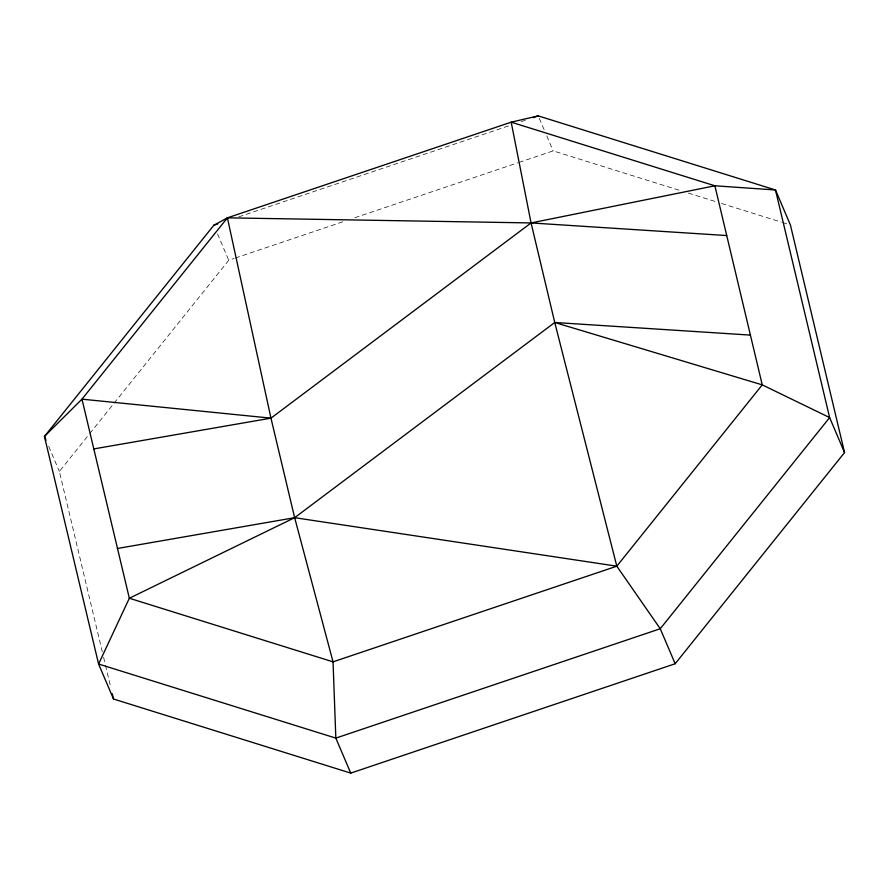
<?xml version="1.0" encoding="UTF-8"?>
<svg xmlns="http://www.w3.org/2000/svg" width="889" height="889" viewBox="0 0 889 889"><rect width="100%" height="100%" fill="white"/><g stroke="black" fill="none" stroke-linecap="round" stroke-linejoin="round"><path stroke-width="0.67" stroke-dasharray="4.45 3.33" d="M102.302 651.881L59.374 471.426L88.911 434.61M89.778 433.521L113.225 404.284M114.092 403.195L228.751 260.255L234.007 258.477M238.785 216.849L510.664 125.193M521.165 121.649L526.421 119.882M235.318 258.043L344.332 221.283M354.844 217.749L517.709 162.843M519.02 162.398L553.169 150.886L681.73 191.035M688.353 193.102L716.19 201.792M721.49 203.448L781.131 222.072M782.453 222.494L787.754 224.15M539.312 118.393L544.635 130.883M546.768 135.884L553.169 150.886M217.561 234.007L228.751 260.255M48.717 446.434L59.374 471.426M103.591 657.271L105.191 664.005M105.513 665.35L110.636 686.897"/><path stroke-width="1.33" d="M213.827 225.261L44.45 436.432L98.59 664.027L113.514 699.021L350.755 773.108L675.173 663.739L844.55 452.568L790.41 224.973L775.486 189.979L538.245 115.892L511.186 122.171L227.406 217.838L213.827 225.261L217.772 223.928M726.724 235.552L531.066 222.939L227.406 217.838L81.977 399.161L44.45 436.432L46.05 440.177M844.55 452.568L829.626 417.574L775.486 189.979L714.889 185.79L531.066 222.939L270.967 418.152L81.977 399.161L129.338 598.241L333.042 661.849L616.81 566.182L762.251 384.87L714.889 185.79L511.186 122.171L531.066 222.939L554.747 322.485L616.81 566.182L660.249 628.745L675.173 663.739M554.747 322.485L294.648 517.687L129.338 598.241L98.59 664.027L335.831 738.114L660.249 628.745L829.626 417.574L762.251 384.87L554.747 322.485L750.405 335.097M532.989 117.659L538.245 115.892M93.812 448.923L270.967 418.152L294.648 517.687L333.042 661.849L335.831 738.114L350.755 773.108M117.492 548.469L294.648 517.687L616.81 566.182M112.236 693.631L113.514 699.021M227.406 217.838L270.967 418.152"/></g></svg>
